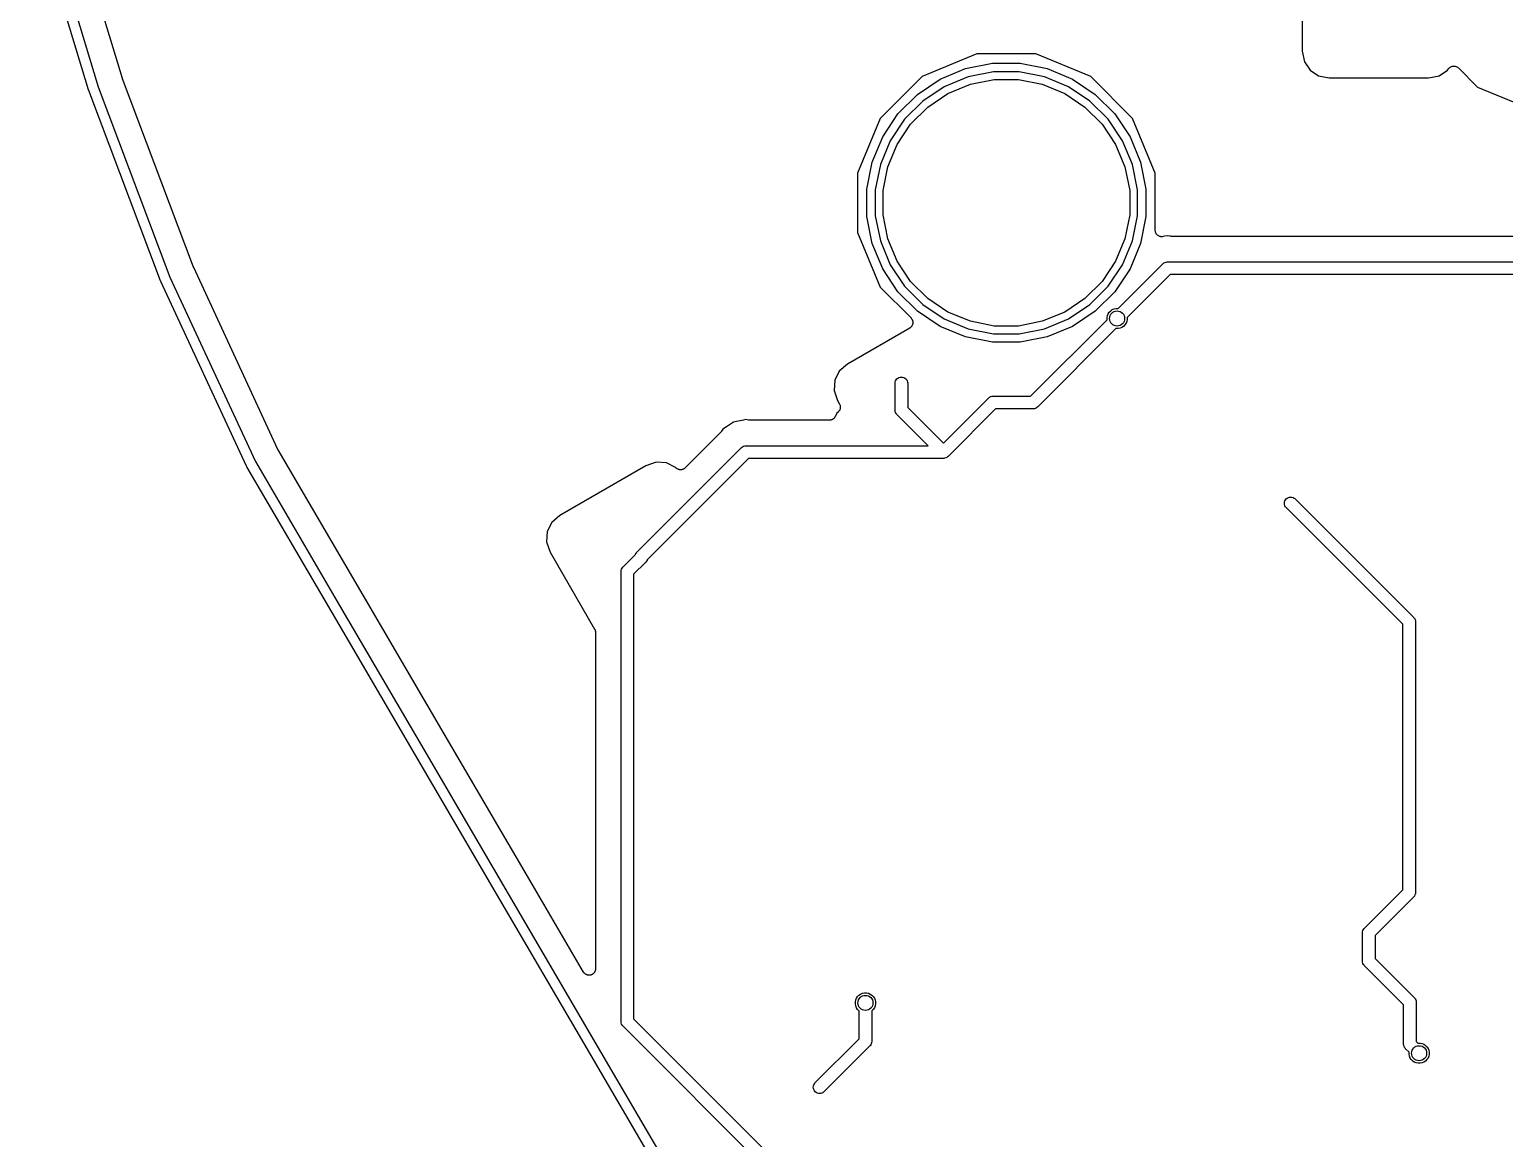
# Model space of a CAD drawing. Extents: x 0.4 to 11.3, y -7.9 to -0.4.
# Drawn here: x 3.37 to 4.523, y -5.252 to -4.384 of the extents above; entities that cross this region are included whole.
import ezdxf

# ---------------------------------------------------------------- set-up
doc = ezdxf.new("R2010")
doc.units = 0
doc.header["$MEASUREMENT"] = 0
doc.layers.add('BLACK', color=7, linetype='CONTINUOUS')

msp = doc.modelspace()

# ---------------------------------------------------------------- linework, layer by layer
at = {"layer": 'BLACK', "linetype": 'CONTINUOUS'}
for p, q in [((3.41602, -4.43142), (3.3698, -4.27874)), ((3.37735, -4.2765), (3.42354, -4.42907)), ((3.44244, -4.42248), (3.39671, -4.27142)), ((4.36534, -4.32333), (4.36534, -4.40108)), ((4.11069, -4.40323), (4.06789, -4.42096)), ((4.15702, -4.40323), (4.11069, -4.40323)), ((4.19983, -4.42096), (4.15702, -4.40323)), ((4.36534, -4.40108), (4.36699, -4.40938)), ((4.08216, -4.42296), (4.10202, -4.41473)), ((4.10202, -4.41473), (4.12311, -4.41054)), ((4.12376, -4.4172), (4.10396, -4.42114)), ((4.12311, -4.41054), (4.14461, -4.41054)), ((4.14395, -4.4172), (4.12376, -4.4172)), ((4.16375, -4.42114), (4.14395, -4.4172)), ((4.14461, -4.41054), (4.16569, -4.41473)), ((4.16569, -4.41473), (4.18556, -4.42296)), ((4.36699, -4.40938), (4.37141, -4.41599)), ((4.37141, -4.41599), (4.37802, -4.42041)), ((4.47237, -4.42041), (4.47899, -4.41599)), ((4.47899, -4.41599), (4.47971, -4.41492)), ((4.47971, -4.41492), (4.47973, -4.41489)), ((4.47973, -4.41488), (4.47974, -4.41486)), ((4.47973, -4.41489), (4.47973, -4.41488)), ((4.47973, -4.41488), (4.47973, -4.41488)), ((4.47974, -4.41486), (4.48005, -4.4145)), ((4.48005, -4.4145), (4.48035, -4.41414)), ((4.48035, -4.41414), (4.48036, -4.41413)), ((4.48036, -4.41413), (4.48037, -4.41411)), ((4.48037, -4.41411), (4.48074, -4.41382)), ((4.48074, -4.41382), (4.48111, -4.41352)), ((4.48111, -4.41352), (4.48112, -4.41351)), ((4.48112, -4.41351), (4.48114, -4.4135)), ((4.48114, -4.4135), (4.48156, -4.41329)), ((4.48156, -4.41329), (4.48197, -4.41307)), ((4.48197, -4.41307), (4.48199, -4.41306)), ((4.48199, -4.41306), (4.482, -4.41305)), ((4.482, -4.41305), (4.48246, -4.41292)), ((4.48246, -4.41292), (4.48291, -4.41279)), ((4.48291, -4.41279), (4.48292, -4.41279)), ((4.48292, -4.41279), (4.48294, -4.41278)), ((4.48294, -4.41278), (4.48341, -4.41274)), ((4.48341, -4.41274), (4.48388, -4.4127)), ((4.48388, -4.4127), (4.4839, -4.4127)), ((4.4839, -4.4127), (4.48391, -4.4127)), ((4.48391, -4.4127), (4.48438, -4.41275)), ((4.48438, -4.41275), (4.48485, -4.41279)), ((4.48485, -4.41279), (4.48487, -4.4128)), ((4.48487, -4.4128), (4.48488, -4.4128)), ((4.48488, -4.4128), (4.48533, -4.41294)), ((4.48533, -4.41294), (4.48578, -4.41308)), ((4.48578, -4.41308), (4.4858, -4.41309)), ((4.4858, -4.41309), (4.48581, -4.41309)), ((4.48581, -4.41309), (4.48623, -4.41332)), ((4.48623, -4.41332), (4.48664, -4.41354)), ((4.48664, -4.41354), (4.48666, -4.41355)), ((4.48666, -4.41355), (4.48667, -4.41356)), ((4.48667, -4.41356), (4.48703, -4.41386)), ((4.48703, -4.41386), (4.4874, -4.41416)), ((4.4874, -4.41416), (4.50246, -4.42922)), ((3.42354, -4.42907), (3.47969, -4.57793)), ((3.44249, -4.4226), (3.44244, -4.42248)), ((3.44252, -4.42273), (3.44249, -4.4226)), ((3.44254, -4.4228), (3.44252, -4.42273)), ((3.49808, -4.57001), (3.44254, -4.4228)), ((4.06789, -4.42096), (4.03513, -4.45372)), ((4.06428, -4.43491), (4.08216, -4.42296)), ((4.08531, -4.42886), (4.06853, -4.44008)), ((4.10396, -4.42114), (4.08531, -4.42886)), ((4.08817, -4.43421), (4.10572, -4.42694)), ((4.10572, -4.42694), (4.12436, -4.42323)), ((4.12436, -4.42323), (4.14336, -4.42323)), ((4.14336, -4.42323), (4.16199, -4.42694)), ((4.16199, -4.42694), (4.17955, -4.43421)), ((4.1824, -4.42886), (4.16375, -4.42114)), ((4.19919, -4.44008), (4.1824, -4.42886)), ((4.18556, -4.42296), (4.20343, -4.43491)), ((4.23259, -4.45372), (4.19983, -4.42096)), ((4.37802, -4.42041), (4.38632, -4.42206)), ((4.38632, -4.42206), (4.46407, -4.42206)), ((4.46407, -4.42206), (4.47237, -4.42041)), ((4.50246, -4.42922), (4.53152, -4.44126)), ((3.41606, -4.43155), (3.41602, -4.43142)), ((3.41608, -4.43161), (3.41606, -4.43155)), ((3.4161, -4.43167), (3.41608, -4.43161)), ((3.41615, -4.43179), (3.4161, -4.43167)), ((3.47235, -4.5808), (3.41615, -4.43179)), ((4.04908, -4.45011), (4.06428, -4.43491)), ((4.06853, -4.44008), (4.05425, -4.45435)), ((4.07237, -4.44476), (4.08817, -4.43421)), ((4.17955, -4.43421), (4.19535, -4.44476)), ((4.21346, -4.45435), (4.19919, -4.44008)), ((4.20343, -4.43491), (4.21864, -4.45011)), ((4.03713, -4.46798), (4.04908, -4.45011)), ((4.05894, -4.4582), (4.07237, -4.44476)), ((4.19535, -4.44476), (4.20878, -4.4582)), ((4.21864, -4.45011), (4.23058, -4.46798)), ((4.03513, -4.45372), (4.0174, -4.49652)), ((4.05425, -4.45435), (4.04304, -4.47114)), ((4.04838, -4.474), (4.05894, -4.4582)), ((4.20878, -4.4582), (4.21934, -4.474)), ((4.22468, -4.47114), (4.21346, -4.45435)), ((4.25031, -4.49652), (4.23259, -4.45372)), ((4.02891, -4.48785), (4.03713, -4.46798)), ((4.04304, -4.47114), (4.03531, -4.48979)), ((4.04111, -4.49155), (4.04838, -4.474)), ((4.21934, -4.474), (4.22661, -4.49155)), ((4.23241, -4.48979), (4.22468, -4.47114)), ((4.23058, -4.46798), (4.23881, -4.48785)), ((4.0174, -4.49652), (4.0174, -4.54285)), ((4.02471, -4.50894), (4.02891, -4.48785)), ((4.03531, -4.48979), (4.03137, -4.50959)), ((4.0374, -4.51018), (4.04111, -4.49155)), ((4.22661, -4.49155), (4.23031, -4.51018)), ((4.23634, -4.50959), (4.23241, -4.48979)), ((4.23881, -4.48785), (4.243, -4.50894)), ((4.25031, -4.54126), (4.25031, -4.49652)), ((4.02471, -4.53043), (4.02471, -4.50894)), ((4.03137, -4.50959), (4.03137, -4.52978)), ((4.0374, -4.52919), (4.0374, -4.51018)), ((4.23031, -4.51018), (4.23031, -4.52919)), ((4.23634, -4.52978), (4.23634, -4.50959)), ((4.243, -4.50894), (4.243, -4.53043)), ((4.02891, -4.55152), (4.02471, -4.53043)), ((4.03137, -4.52978), (4.03531, -4.54958)), ((4.04111, -4.54782), (4.0374, -4.52919)), ((4.23031, -4.52919), (4.22661, -4.54782)), ((4.23241, -4.54958), (4.23634, -4.52978)), ((4.243, -4.53043), (4.23881, -4.55152)), ((4.0174, -4.54285), (4.03513, -4.58565)), ((4.25036, -4.54173), (4.25031, -4.54126)), ((4.2504, -4.5422), (4.25036, -4.54173)), ((4.25041, -4.54222), (4.2504, -4.5422)), ((4.25041, -4.54223), (4.25041, -4.54222)), ((4.25055, -4.54268), (4.25041, -4.54223)), ((4.25068, -4.54314), (4.25055, -4.54268)), ((4.25069, -4.54315), (4.25068, -4.54314)), ((4.25069, -4.54316), (4.25069, -4.54315)), ((4.25092, -4.54359), (4.25069, -4.54316)), ((4.25113, -4.544), (4.25092, -4.54359)), ((4.25114, -4.54401), (4.25113, -4.544)), ((4.25115, -4.54403), (4.25114, -4.54401)), ((4.25145, -4.54439), (4.25115, -4.54403)), ((4.25175, -4.54476), (4.25145, -4.54439)), ((4.25176, -4.54477), (4.25175, -4.54476)), ((4.25177, -4.54478), (4.25176, -4.54477)), ((4.25213, -4.54508), (4.25177, -4.54478)), ((4.25249, -4.54539), (4.25213, -4.54508)), ((4.25251, -4.54539), (4.25249, -4.54539)), ((4.25252, -4.5454), (4.25251, -4.54539)), ((4.25293, -4.54563), (4.25252, -4.5454)), ((4.25984, -4.54546), (4.25787, -4.54585)), ((4.26181, -4.54585), (4.25984, -4.54546)), ((4.03713, -4.57139), (4.02891, -4.55152)), ((4.03531, -4.54958), (4.04304, -4.56823)), ((4.04838, -4.56537), (4.04111, -4.54782)), ((4.22661, -4.54782), (4.21934, -4.56537)), ((4.22468, -4.56823), (4.23241, -4.54958)), ((4.23881, -4.55152), (4.23058, -4.57139)), ((4.25335, -4.54586), (4.25293, -4.54563)), ((4.25336, -4.54586), (4.25335, -4.54586)), ((4.25338, -4.54587), (4.25336, -4.54586)), ((4.25383, -4.54601), (4.25338, -4.54587)), ((4.25428, -4.54615), (4.25383, -4.54601)), ((4.25429, -4.54615), (4.25428, -4.54615)), ((4.25431, -4.54616), (4.25429, -4.54615)), ((4.25478, -4.54621), (4.25431, -4.54616)), ((4.25525, -4.54626), (4.25478, -4.54621)), ((4.25526, -4.54626), (4.25525, -4.54626)), ((4.25528, -4.54626), (4.25526, -4.54626)), ((4.25575, -4.54622), (4.25528, -4.54626)), ((4.25622, -4.54618), (4.25575, -4.54622)), ((4.25625, -4.54617), (4.25622, -4.54618)), ((4.25629, -4.54616), (4.25625, -4.54617)), ((4.25625, -4.54617), (4.25625, -4.54617)), ((4.25625, -4.54617), (4.25625, -4.54617)), ((4.25787, -4.54585), (4.25629, -4.54616)), ((4.25787, -4.54585), (4.25787, -4.54585)), ((4.25787, -4.54585), (4.25787, -4.54585)), ((4.25787, -4.54585), (4.25787, -4.54585)), ((4.26227, -4.54589), (4.26181, -4.54585)), ((4.26272, -4.54594), (4.26227, -4.54589)), ((4.26278, -4.54594), (4.26272, -4.54594)), ((4.26279, -4.54594), (4.26278, -4.54594)), ((4.26278, -4.54594), (4.26278, -4.54594)), ((4.91083, -4.54594), (4.26279, -4.54594)), ((4.26279, -4.54594), (4.26279, -4.54594)), ((4.04304, -4.56823), (4.05425, -4.58502)), ((4.05894, -4.58117), (4.04838, -4.56537)), ((4.21934, -4.56537), (4.20878, -4.58117)), ((4.21346, -4.58502), (4.22468, -4.56823)), ((4.22504, -4.59871), (4.25619, -4.56756)), ((4.25619, -4.56756), (4.25635, -4.56737)), ((4.25635, -4.56737), (4.25653, -4.56722)), ((4.25653, -4.56722), (4.2571, -4.56675)), ((4.25653, -4.56722), (4.25653, -4.56722)), ((4.2571, -4.56675), (4.25795, -4.5663)), ((4.2571, -4.56675), (4.2571, -4.56675)), ((4.2571, -4.56675), (4.2571, -4.56675)), ((4.25795, -4.5663), (4.25888, -4.56602)), ((4.25888, -4.56602), (4.2596, -4.56594)), ((4.2596, -4.56594), (4.25984, -4.56592)), ((4.2596, -4.56594), (4.2596, -4.56594)), ((4.25984, -4.56592), (4.26008, -4.56594)), ((4.26008, -4.56594), (4.92119, -4.56594)), ((3.47969, -4.57793), (3.54651, -4.72211)), ((3.49814, -4.57014), (3.49808, -4.57001)), ((3.49819, -4.57029), (3.49814, -4.57014)), ((3.49822, -4.57035), (3.49819, -4.57029)), ((3.56416, -4.71262), (3.49822, -4.57035)), ((4.04908, -4.58926), (4.03713, -4.57139)), ((4.23058, -4.57139), (4.21864, -4.58926)), ((4.26188, -4.57579), (4.232, -4.60567)), ((4.92299, -4.57579), (4.26188, -4.57579)), ((3.4724, -4.58093), (3.47235, -4.5808)), ((3.47242, -4.58098), (3.4724, -4.58093)), ((3.47244, -4.58102), (3.47242, -4.58098)), ((3.4725, -4.58115), (3.47244, -4.58102)), ((3.53955, -4.72583), (3.4725, -4.58115)), ((4.03513, -4.58565), (4.05928, -4.6098)), ((4.06428, -4.60446), (4.04908, -4.58926)), ((4.05425, -4.58502), (4.06853, -4.59929)), ((4.07237, -4.59461), (4.05894, -4.58117)), ((4.20878, -4.58117), (4.19535, -4.59461)), ((4.19919, -4.59929), (4.21346, -4.58502)), ((4.21864, -4.58926), (4.20343, -4.60446)), ((4.06853, -4.59929), (4.08531, -4.61051)), ((4.08817, -4.60516), (4.07237, -4.59461)), ((4.19535, -4.59461), (4.17955, -4.60516)), ((4.1824, -4.61051), (4.19919, -4.59929)), ((4.21674, -4.60326), (4.21818, -4.60266)), ((4.21818, -4.60266), (4.2197, -4.60236)), ((4.2197, -4.60236), (4.22125, -4.60236)), ((4.22125, -4.60236), (4.22136, -4.60239)), ((4.22136, -4.60239), (4.22504, -4.59871)), ((4.22504, -4.59871), (4.22504, -4.59871)), ((4.05928, -4.6098), (4.05933, -4.60985)), ((4.05933, -4.60985), (4.05942, -4.60997)), ((4.05942, -4.60997), (4.05953, -4.61007)), ((4.05953, -4.61007), (4.05973, -4.61035)), ((4.05973, -4.61035), (4.05994, -4.61062)), ((4.05994, -4.61062), (4.06001, -4.61075)), ((4.06001, -4.61075), (4.06009, -4.61087)), ((4.06009, -4.61087), (4.06023, -4.61118)), ((4.06023, -4.61118), (4.06039, -4.61148)), ((4.06039, -4.61148), (4.06043, -4.61162)), ((4.06043, -4.61162), (4.06049, -4.61176)), ((4.06057, -4.61465), (4.06045, -4.61497)), ((4.06049, -4.61176), (4.06057, -4.61209)), ((4.06057, -4.61209), (4.06066, -4.61242)), ((4.0606, -4.6145), (4.06057, -4.61465)), ((4.06064, -4.61436), (4.0606, -4.6145)), ((4.06068, -4.61402), (4.06064, -4.61436)), ((4.06066, -4.61242), (4.06067, -4.61257)), ((4.06067, -4.61257), (4.06071, -4.61271)), ((4.06073, -4.61369), (4.06068, -4.61402)), ((4.06071, -4.61271), (4.06072, -4.61305)), ((4.06072, -4.61305), (4.06075, -4.61339)), ((4.06075, -4.61339), (4.06073, -4.61354)), ((4.06073, -4.61354), (4.06073, -4.61369)), ((4.08216, -4.61641), (4.06428, -4.60446)), ((4.08531, -4.61051), (4.10396, -4.61823)), ((4.10572, -4.61243), (4.08817, -4.60516)), ((4.12436, -4.61614), (4.10572, -4.61243)), ((4.16199, -4.61243), (4.14336, -4.61614)), ((4.15274, -4.67101), (4.21262, -4.61113)), ((4.17955, -4.60516), (4.16199, -4.61243)), ((4.16375, -4.61823), (4.1824, -4.61051)), ((4.20343, -4.60446), (4.18556, -4.61641)), ((4.2126, -4.60946), (4.2129, -4.60794)), ((4.2126, -4.61101), (4.2126, -4.60946)), ((4.21262, -4.61113), (4.2126, -4.61101)), ((4.2129, -4.60794), (4.21349, -4.60651)), ((4.21349, -4.60651), (4.21436, -4.60522)), ((4.21436, -4.60522), (4.21545, -4.60412)), ((4.21545, -4.60412), (4.21674, -4.60326)), ((4.22745, -4.61397), (4.22659, -4.61526)), ((4.22804, -4.61253), (4.22745, -4.61397)), ((4.22835, -4.61101), (4.22804, -4.61253)), ((4.232, -4.60567), (4.22832, -4.60934)), ((4.22832, -4.60934), (4.22835, -4.60946)), ((4.22835, -4.60946), (4.22835, -4.61101)), ((4.232, -4.60567), (4.232, -4.60567)), ((4.05825, -4.61767), (4.00949, -4.64582)), ((4.05837, -4.61758), (4.05825, -4.61767)), ((4.0585, -4.61751), (4.05837, -4.61758)), ((4.05876, -4.6173), (4.0585, -4.61751)), ((4.05904, -4.6171), (4.05876, -4.6173)), ((4.05914, -4.61699), (4.05904, -4.6171)), ((4.05926, -4.6169), (4.05914, -4.61699)), ((4.05947, -4.61664), (4.05926, -4.6169)), ((4.05971, -4.61639), (4.05947, -4.61664)), ((4.05979, -4.61626), (4.05971, -4.61639)), ((4.05988, -4.61615), (4.05979, -4.61626)), ((4.06004, -4.61585), (4.05988, -4.61615)), ((4.06022, -4.61556), (4.06004, -4.61585)), ((4.06028, -4.61542), (4.06022, -4.61556)), ((4.06035, -4.61529), (4.06028, -4.61542)), ((4.06045, -4.61497), (4.06035, -4.61529)), ((4.10202, -4.62464), (4.08216, -4.61641)), ((4.12311, -4.62883), (4.10202, -4.62464)), ((4.10396, -4.61823), (4.12376, -4.62217)), ((4.12376, -4.62217), (4.14395, -4.62217)), ((4.14336, -4.61614), (4.12436, -4.61614)), ((4.14395, -4.62217), (4.16375, -4.61823)), ((4.16569, -4.62464), (4.14461, -4.62883)), ((4.21958, -4.61809), (4.15843, -4.67924)), ((4.18556, -4.61641), (4.16569, -4.62464)), ((4.2197, -4.61811), (4.21958, -4.61809)), ((4.22125, -4.61811), (4.2197, -4.61811)), ((4.22277, -4.61781), (4.22125, -4.61811)), ((4.2242, -4.61721), (4.22277, -4.61781)), ((4.22549, -4.61635), (4.2242, -4.61721)), ((4.22659, -4.61526), (4.22549, -4.61635)), ((4.14461, -4.62883), (4.12311, -4.62883)), ((4.00949, -4.64582), (4.00313, -4.65139)), ((3.99962, -4.65853), (3.9991, -4.66647)), ((4.00313, -4.65139), (3.99962, -4.65853)), ((4.04685, -4.66073), (4.04692, -4.66001)), ((4.04685, -4.68164), (4.04685, -4.66073)), ((4.04692, -4.66001), (4.04721, -4.65908)), ((4.04721, -4.65908), (4.04766, -4.65823)), ((4.04766, -4.65823), (4.04828, -4.65748)), ((4.04828, -4.65748), (4.04903, -4.65686)), ((4.04903, -4.65686), (4.04988, -4.65641)), ((4.04988, -4.65641), (4.05081, -4.65613)), ((4.05081, -4.65613), (4.05177, -4.65603)), ((4.05177, -4.65603), (4.05274, -4.65613)), ((4.05274, -4.65613), (4.05367, -4.65641)), ((4.05367, -4.65641), (4.05452, -4.65686)), ((4.05452, -4.65686), (4.05527, -4.65748)), ((4.05527, -4.65748), (4.05589, -4.65823)), ((4.05589, -4.65823), (4.05634, -4.65908)), ((4.05634, -4.65908), (4.05662, -4.66001)), ((4.05662, -4.66001), (4.0567, -4.66073)), ((4.0567, -4.66073), (4.0567, -4.67984)), ((3.9991, -4.66647), (4.00181, -4.67448)), ((4.11995, -4.67243), (4.12013, -4.67228)), ((4.12013, -4.67228), (4.1207, -4.67182)), ((4.12013, -4.67228), (4.12013, -4.67228)), ((4.1207, -4.67182), (4.12087, -4.67173)), ((4.12087, -4.67173), (4.12155, -4.67136)), ((4.12155, -4.67136), (4.12248, -4.67108)), ((4.12248, -4.67108), (4.1232, -4.67101)), ((4.1232, -4.67101), (4.12344, -4.67099)), ((4.1232, -4.67101), (4.1232, -4.67101)), ((4.12344, -4.67099), (4.12369, -4.67101)), ((4.12369, -4.67101), (4.15274, -4.67101)), ((4.0023, -4.68337), (4.00123, -4.68431)), ((4.00181, -4.67448), (4.00334, -4.67711)), ((4.00263, -4.68303), (4.0023, -4.68337)), ((4.00295, -4.68269), (4.00263, -4.68303)), ((4.00296, -4.68268), (4.00295, -4.68269)), ((4.00297, -4.68266), (4.00296, -4.68268)), ((4.00322, -4.68227), (4.00297, -4.68266)), ((4.00347, -4.68187), (4.00322, -4.68227)), ((4.00334, -4.67711), (4.00335, -4.67714)), ((4.00335, -4.67714), (4.00335, -4.67714)), ((4.00335, -4.67714), (4.00335, -4.67714)), ((4.00335, -4.67714), (4.00337, -4.67717)), ((4.00337, -4.67717), (4.00356, -4.67761)), ((4.00348, -4.68185), (4.00347, -4.68187)), ((4.00349, -4.68183), (4.00348, -4.68185)), ((4.00365, -4.6814), (4.00349, -4.68183)), ((4.00356, -4.67761), (4.00375, -4.67803)), ((4.00382, -4.68096), (4.00365, -4.6814)), ((4.00375, -4.67803), (4.00375, -4.67805)), ((4.00375, -4.67805), (4.00376, -4.67807)), ((4.00376, -4.67807), (4.00386, -4.67853)), ((4.00383, -4.68094), (4.00382, -4.68096)), ((4.00391, -4.68046), (4.00383, -4.68092)), ((4.00383, -4.68092), (4.00383, -4.68094)), ((4.00386, -4.67853), (4.00397, -4.67898)), ((4.00399, -4.68), (4.00391, -4.68046)), ((4.00397, -4.67898), (4.00397, -4.679)), ((4.00397, -4.679), (4.00397, -4.67902)), ((4.00397, -4.67902), (4.00398, -4.67949)), ((4.00398, -4.67949), (4.00399, -4.67996)), ((4.00399, -4.67996), (4.00399, -4.67998)), ((4.00399, -4.67998), (4.00399, -4.68)), ((4.04683, -4.68188), (4.04685, -4.68164)), ((4.04692, -4.68285), (4.04683, -4.68188)), ((4.04721, -4.68377), (4.04692, -4.68285)), ((4.04766, -4.68463), (4.04721, -4.68377)), ((4.0567, -4.67984), (4.08463, -4.70778)), ((4.08463, -4.70778), (4.11979, -4.67262)), ((4.12548, -4.68085), (4.08828, -4.71805)), ((4.11979, -4.67262), (4.11995, -4.67243)), ((4.15454, -4.68085), (4.12548, -4.68085)), ((4.15478, -4.68088), (4.15454, -4.68085)), ((4.15502, -4.68085), (4.15478, -4.68088)), ((4.15574, -4.68078), (4.15502, -4.68085)), ((4.15502, -4.68085), (4.15502, -4.68085)), ((4.15667, -4.6805), (4.15574, -4.68078)), ((4.15752, -4.68004), (4.15667, -4.6805)), ((4.15827, -4.67943), (4.15752, -4.68004)), ((4.15843, -4.67924), (4.15827, -4.67943)), ((3.91506, -4.69487), (3.91221, -4.69677)), ((3.92045, -4.69127), (3.91506, -4.69487)), ((3.91506, -4.69487), (3.91506, -4.69487)), ((3.92137, -4.69108), (3.92045, -4.69127)), ((3.9282, -4.68972), (3.92137, -4.69108)), ((3.92137, -4.69108), (3.92137, -4.69108)), ((3.93018, -4.68933), (3.9282, -4.68972)), ((3.9282, -4.68972), (3.9282, -4.68972)), ((3.9282, -4.68972), (3.9282, -4.68972)), ((3.9282, -4.68972), (3.9282, -4.68972)), ((3.93215, -4.68972), (3.93018, -4.68933)), ((3.9326, -4.68977), (3.93215, -4.68972)), ((3.93305, -4.68982), (3.9326, -4.68977)), ((3.93312, -4.68982), (3.93305, -4.68982)), ((3.99541, -4.68982), (3.93312, -4.68982)), ((3.93312, -4.68982), (3.93312, -4.68982)), ((3.93312, -4.68982), (3.93312, -4.68982)), ((3.93312, -4.68982), (3.93312, -4.68982)), ((3.99571, -4.68979), (3.99541, -4.68982)), ((3.99601, -4.68978), (3.99571, -4.68979)), ((3.99619, -4.68974), (3.99601, -4.68978)), ((3.99638, -4.68972), (3.99619, -4.68974)), ((3.99667, -4.68964), (3.99638, -4.68972)), ((3.99696, -4.68957), (3.99667, -4.68964)), ((3.99713, -4.6895), (3.99696, -4.68957)), ((3.99731, -4.68944), (3.99713, -4.6895)), ((3.99758, -4.6893), (3.99731, -4.68944)), ((3.99786, -4.68918), (3.99758, -4.6893)), ((3.99801, -4.68907), (3.99786, -4.68918)), ((3.99817, -4.68898), (3.99801, -4.68907)), ((3.99841, -4.68879), (3.99817, -4.68898)), ((3.99866, -4.68862), (3.99841, -4.68879)), ((3.99879, -4.68849), (3.99866, -4.68862)), ((3.99893, -4.68837), (3.99879, -4.68849)), ((3.99912, -4.68813), (3.99893, -4.68837)), ((3.99933, -4.68792), (3.99912, -4.68813)), ((3.99943, -4.68776), (3.99933, -4.68792)), ((3.99955, -4.68762), (3.99943, -4.68776)), ((3.9997, -4.68735), (3.99955, -4.68762)), ((3.99986, -4.68709), (3.9997, -4.68735)), ((3.99989, -4.68703), (3.99986, -4.68709)), ((4.00123, -4.68431), (3.99989, -4.68703)), ((4.04785, -4.68486), (4.04766, -4.68463)), ((4.04828, -4.68538), (4.04785, -4.68486)), ((4.04847, -4.68553), (4.04828, -4.68538)), ((4.07275, -4.70982), (4.04847, -4.68553)), ((3.91047, -4.6992), (3.88254, -4.72713)), ((3.91076, -4.69885), (3.91047, -4.6992)), ((3.91105, -4.6985), (3.91076, -4.69885)), ((3.91109, -4.69845), (3.91105, -4.6985)), ((3.91221, -4.69677), (3.91109, -4.69845)), ((3.56426, -4.7128), (3.56416, -4.71262)), ((3.56434, -4.71298), (3.56426, -4.7128)), ((3.56438, -4.71304), (3.56434, -4.71298)), ((3.63081, -4.82669), (3.56438, -4.71304)), ((3.84495, -4.79301), (3.92653, -4.71143)), ((3.92653, -4.71143), (3.92668, -4.71124)), ((3.92668, -4.71124), (3.92687, -4.71109)), ((3.92687, -4.71109), (3.92743, -4.71063)), ((3.92743, -4.71063), (3.92828, -4.71017)), ((3.92828, -4.71017), (3.92831, -4.71016)), ((3.92831, -4.71016), (3.92921, -4.70989)), ((3.92921, -4.70989), (3.92993, -4.70982)), ((3.92993, -4.70982), (3.92994, -4.70982)), ((3.92994, -4.70982), (3.93018, -4.7098)), ((3.93018, -4.7098), (3.93042, -4.70982)), ((3.93042, -4.70982), (4.07275, -4.70982)), ((4.08813, -4.71824), (4.08738, -4.71885)), ((4.08828, -4.71805), (4.08813, -4.71824)), ((3.53985, -4.72633), (3.53955, -4.72583)), ((3.53987, -4.72635), (3.53985, -4.72633)), ((3.6057, -4.83895), (3.53987, -4.72635)), ((3.54651, -4.72211), (3.6123, -4.83465)), ((3.852, -4.72538), (3.78466, -4.76426)), ((3.86, -4.72266), (3.852, -4.72538)), ((3.93221, -4.71966), (3.85294, -4.79894)), ((3.86794, -4.72318), (3.86, -4.72266)), ((3.87508, -4.7267), (3.86794, -4.72318)), ((3.87525, -4.72689), (3.87508, -4.7267)), ((3.87535, -4.72699), (3.87525, -4.72689)), ((3.87545, -4.72711), (3.87535, -4.72699)), ((3.87571, -4.72733), (3.87545, -4.72711)), ((3.87596, -4.72756), (3.87571, -4.72733)), ((3.87608, -4.72764), (3.87596, -4.72756)), ((3.8762, -4.72773), (3.87608, -4.72764)), ((3.8765, -4.7279), (3.8762, -4.72773)), ((3.87679, -4.72808), (3.8765, -4.7279)), ((3.87692, -4.72813), (3.87679, -4.72808)), ((3.87705, -4.7282), (3.87692, -4.72813)), ((3.87738, -4.7283), (3.87705, -4.7282)), ((3.8777, -4.72842), (3.87738, -4.7283)), ((3.87784, -4.72845), (3.8777, -4.72842)), ((3.87798, -4.72849), (3.87784, -4.72845)), ((3.87832, -4.72853), (3.87798, -4.72849)), ((3.87866, -4.72858), (3.87832, -4.72853)), ((3.87881, -4.72858), (3.87866, -4.72858)), ((3.87895, -4.7286), (3.87881, -4.72858)), ((3.8793, -4.72857), (3.87895, -4.7286)), ((3.87964, -4.72856), (3.8793, -4.72857)), ((3.87978, -4.72852), (3.87964, -4.72856)), ((3.87993, -4.72851), (3.87978, -4.72852)), ((3.88026, -4.72842), (3.87993, -4.72851)), ((3.88059, -4.72834), (3.88026, -4.72842)), ((3.88072, -4.72828), (3.88059, -4.72834)), ((3.88086, -4.72824), (3.88072, -4.72828)), ((3.88117, -4.72808), (3.88086, -4.72824)), ((3.88148, -4.72794), (3.88117, -4.72808)), ((3.8816, -4.72786), (3.88148, -4.72794)), ((3.88173, -4.72779), (3.8816, -4.72786)), ((3.882, -4.72758), (3.88173, -4.72779)), ((3.88228, -4.72738), (3.882, -4.72758)), ((3.88238, -4.72727), (3.88228, -4.72738)), ((3.88249, -4.72718), (3.88238, -4.72727)), ((3.88254, -4.72713), (3.88249, -4.72718)), ((4.08439, -4.71966), (3.93221, -4.71966)), ((4.08463, -4.71969), (4.08439, -4.71966)), ((4.08488, -4.71966), (4.08463, -4.71969)), ((4.0856, -4.71959), (4.08488, -4.71966)), ((4.08488, -4.71966), (4.08488, -4.71966)), ((4.08653, -4.71931), (4.0856, -4.71959)), ((4.08738, -4.71885), (4.08653, -4.71931)), ((4.35145, -4.75385), (4.35173, -4.75292)), ((4.35173, -4.75292), (4.35219, -4.75207)), ((4.35219, -4.75207), (4.3528, -4.75132)), ((4.3528, -4.75132), (4.35355, -4.7507)), ((4.35355, -4.7507), (4.35441, -4.75024)), ((4.35441, -4.75024), (4.35533, -4.74996)), ((4.35533, -4.74996), (4.3563, -4.74987)), ((4.3563, -4.74987), (4.35726, -4.74996)), ((4.35726, -4.74996), (4.35819, -4.75024)), ((4.35819, -4.75024), (4.35905, -4.7507)), ((4.35905, -4.7507), (4.35961, -4.75116)), ((4.35961, -4.75116), (4.45221, -4.84377)), ((3.78466, -4.76426), (3.7783, -4.76984)), ((4.35135, -4.75481), (4.35145, -4.75385)), ((4.35145, -4.75578), (4.35135, -4.75481)), ((4.35173, -4.75671), (4.35145, -4.75578)), ((4.35219, -4.75756), (4.35173, -4.75671)), ((4.35265, -4.75812), (4.35219, -4.75756)), ((4.44398, -4.84946), (4.35265, -4.75812)), ((3.7783, -4.76984), (3.77478, -4.77697)), ((3.77478, -4.77697), (3.77426, -4.78491)), ((3.77426, -4.78491), (3.77698, -4.79292)), ((3.77698, -4.79292), (3.81184, -4.8533)), ((3.83412, -4.80459), (3.84358, -4.79513)), ((3.84358, -4.79513), (3.84369, -4.79477)), ((3.84369, -4.79477), (3.84414, -4.79391)), ((3.84414, -4.79391), (3.84476, -4.79316)), ((3.84476, -4.79316), (3.84495, -4.79301)), ((3.85282, -4.79931), (3.85237, -4.80016)), ((3.85293, -4.79895), (3.85282, -4.79931)), ((3.85294, -4.79894), (3.85293, -4.79895)), ((3.83248, -4.80824), (3.83251, -4.808)), ((3.83251, -4.80848), (3.83248, -4.80824)), ((3.83251, -4.808), (3.83258, -4.80728)), ((3.83251, -4.808), (3.83251, -4.808)), ((3.83251, -5.16002), (3.83251, -4.80848)), ((3.83258, -4.80728), (3.83286, -4.80635)), ((3.83286, -4.80635), (3.83332, -4.80549)), ((3.83332, -4.80549), (3.83393, -4.80474)), ((3.83393, -4.80474), (3.83412, -4.80459)), ((3.85157, -4.80106), (3.84235, -4.81028)), ((3.84235, -4.81028), (3.84235, -5.15823)), ((3.85175, -4.80091), (3.85157, -4.80106)), ((3.85191, -4.80072), (3.85175, -4.80091)), ((3.85237, -4.80016), (3.85191, -4.80072)), ((3.85191, -4.80072), (3.85191, -4.80072)), ((3.6942, -4.93511), (3.63081, -4.82669)), ((3.67167, -4.9518), (3.6057, -4.83895)), ((3.6057, -4.83895), (3.6057, -4.83895)), ((3.6123, -4.83465), (3.67827, -4.94749)), ((4.45221, -4.84377), (4.4524, -4.84392)), ((4.4524, -4.84392), (4.45255, -4.84411)), ((4.45255, -4.84411), (4.45255, -4.84411)), ((4.45255, -4.84411), (4.45294, -4.84457)), ((4.45294, -4.84457), (4.45302, -4.84467)), ((4.45302, -4.84467), (4.45347, -4.84553)), ((3.81184, -4.8533), (3.81187, -4.85336)), ((3.81187, -4.85336), (3.81199, -4.85364)), ((3.81199, -4.85364), (3.81213, -4.8539)), ((3.81213, -4.8539), (3.81219, -4.85408)), ((3.81219, -4.85408), (3.81226, -4.85426)), ((3.81226, -4.85426), (3.81233, -4.85455)), ((3.81233, -4.85455), (3.81241, -4.85483)), ((3.81241, -4.85483), (3.81243, -4.85502)), ((3.81243, -4.85502), (3.81247, -4.85521)), ((3.81247, -4.85521), (3.81248, -4.85551)), ((3.81248, -4.85551), (3.81251, -4.8558)), ((3.81251, -4.8558), (3.81251, -5.11902)), ((4.44398, -5.05729), (4.44398, -4.84946)), ((4.45347, -4.84553), (4.45375, -4.84645)), ((4.45375, -4.84645), (4.45383, -4.84718)), ((4.45383, -4.84718), (4.45383, -4.84718)), ((4.45383, -4.84718), (4.45385, -4.84742)), ((4.45385, -4.84742), (4.45383, -4.84766)), ((4.45383, -4.84766), (4.45383, -5.05909)), ((3.76295, -5.05272), (3.6942, -4.93511)), ((3.67827, -4.94749), (3.67827, -4.94749)), ((3.67827, -4.94749), (3.81022, -5.17319)), ((3.73764, -5.06465), (3.67167, -4.9518)), ((3.67167, -4.9518), (3.67167, -4.9518)), ((3.80319, -5.12154), (3.76295, -5.05272)), ((3.76295, -5.05272), (3.76295, -5.05272)), ((3.80361, -5.1775), (3.73764, -5.06465)), ((3.73764, -5.06465), (3.73764, -5.06465)), ((4.41399, -5.08728), (4.44398, -5.05729)), ((4.45221, -5.06298), (4.42222, -5.09297)), ((4.4524, -5.06283), (4.45221, -5.06298)), ((4.45255, -5.06264), (4.4524, -5.06283)), ((4.45302, -5.06208), (4.45255, -5.06264)), ((4.45255, -5.06264), (4.45255, -5.06264)), ((4.45347, -5.06122), (4.45302, -5.06208)), ((4.45356, -5.06095), (4.45347, -5.06122)), ((4.45375, -5.06029), (4.45356, -5.06095)), ((4.45383, -5.05957), (4.45375, -5.06029)), ((4.45383, -5.05909), (4.45385, -5.05933)), ((4.45385, -5.05933), (4.45383, -5.05957)), ((4.45383, -5.05957), (4.45383, -5.05957)), ((4.41319, -5.08819), (4.4138, -5.08744)), ((4.4138, -5.08744), (4.41399, -5.08728)), ((4.41235, -5.09093), (4.41238, -5.09069)), ((4.41238, -5.09118), (4.41235, -5.09093)), ((4.41238, -5.09069), (4.41245, -5.08997)), ((4.41238, -5.09069), (4.41238, -5.09069)), ((4.41238, -5.11267), (4.41238, -5.09118)), ((4.41245, -5.08997), (4.41273, -5.08904)), ((4.41273, -5.08904), (4.41319, -5.08819)), ((4.42222, -5.09297), (4.42222, -5.11088)), ((3.80328, -5.12166), (3.80319, -5.12154)), ((3.80334, -5.12179), (3.80328, -5.12166)), ((3.80356, -5.12206), (3.80334, -5.12179)), ((3.80376, -5.12234), (3.80356, -5.12206)), ((3.80387, -5.12243), (3.80376, -5.12234)), ((3.81123, -5.12233), (3.81101, -5.12259)), ((3.81146, -5.12208), (3.81123, -5.12233)), ((3.81154, -5.12196), (3.81146, -5.12208)), ((3.81163, -5.12185), (3.81154, -5.12196)), ((3.8118, -5.12154), (3.81163, -5.12185)), ((3.81198, -5.12125), (3.8118, -5.12154)), ((3.81203, -5.12112), (3.81198, -5.12125)), ((3.8121, -5.12099), (3.81203, -5.12112)), ((3.81221, -5.12066), (3.8121, -5.12099)), ((3.81233, -5.12034), (3.81221, -5.12066)), ((3.81236, -5.1202), (3.81233, -5.12034)), ((3.8124, -5.12006), (3.81236, -5.1202)), ((3.81244, -5.11972), (3.8124, -5.12006)), ((3.8125, -5.11938), (3.81244, -5.11972)), ((3.81251, -5.11909), (3.81249, -5.11923)), ((3.81249, -5.11923), (3.8125, -5.11938)), ((3.81251, -5.11902), (3.81251, -5.11909)), ((4.41235, -5.11292), (4.41238, -5.11267)), ((4.41245, -5.11388), (4.41235, -5.11292)), ((4.41273, -5.11481), (4.41245, -5.11388)), ((4.41319, -5.11566), (4.41273, -5.11481)), ((4.41365, -5.11622), (4.41319, -5.11566)), ((4.4138, -5.11641), (4.41365, -5.11622)), ((4.41399, -5.11657), (4.4138, -5.11641)), ((4.44456, -5.14713), (4.41399, -5.11657)), ((4.42222, -5.11088), (4.45279, -5.14144)), ((3.80396, -5.12254), (3.80387, -5.12243)), ((3.80423, -5.12276), (3.80396, -5.12254)), ((3.80448, -5.123), (3.80423, -5.12276)), ((3.8046, -5.12307), (3.80448, -5.123)), ((3.80471, -5.12317), (3.8046, -5.12307)), ((3.80502, -5.12333), (3.80471, -5.12317)), ((3.80531, -5.12351), (3.80502, -5.12333)), ((3.80544, -5.12356), (3.80531, -5.12351)), ((3.80557, -5.12363), (3.80544, -5.12356)), ((3.8059, -5.12373), (3.80557, -5.12363)), ((3.80622, -5.12385), (3.8059, -5.12373)), ((3.80637, -5.12388), (3.80622, -5.12385)), ((3.8065, -5.12392), (3.80637, -5.12388)), ((3.80685, -5.12396), (3.8065, -5.12392)), ((3.80719, -5.12401), (3.80685, -5.12396)), ((3.80733, -5.12401), (3.80719, -5.12401)), ((3.80747, -5.12402), (3.80733, -5.12401)), ((3.80782, -5.12399), (3.80747, -5.12402)), ((3.80816, -5.12398), (3.80782, -5.12399)), ((3.8083, -5.12395), (3.80816, -5.12398)), ((3.80844, -5.12393), (3.8083, -5.12395)), ((3.80878, -5.12384), (3.80844, -5.12393)), ((3.80911, -5.12376), (3.80878, -5.12384)), ((3.80924, -5.1237), (3.80911, -5.12376)), ((3.80938, -5.12366), (3.80924, -5.1237)), ((3.80969, -5.1235), (3.80938, -5.12366)), ((3.81, -5.12336), (3.80969, -5.1235)), ((3.81012, -5.12327), (3.81, -5.12336)), ((3.81025, -5.12321), (3.81012, -5.12327)), ((3.81052, -5.12299), (3.81025, -5.12321)), ((3.8108, -5.12279), (3.81052, -5.12299)), ((3.81089, -5.12268), (3.8108, -5.12279)), ((3.81101, -5.12259), (3.81089, -5.12268)), ((4.01575, -5.14489), (4.01605, -5.14337)), ((4.01575, -5.14644), (4.01575, -5.14489)), ((4.01605, -5.14337), (4.01664, -5.14194)), ((4.01664, -5.14194), (4.01751, -5.14065)), ((4.01751, -5.14065), (4.0186, -5.13955)), ((4.0186, -5.13955), (4.01989, -5.13869)), ((4.01989, -5.13869), (4.02133, -5.1381)), ((4.02133, -5.1381), (4.02285, -5.1378)), ((4.02285, -5.1378), (4.0244, -5.1378)), ((4.0244, -5.1378), (4.02592, -5.1381)), ((4.02592, -5.1381), (4.02735, -5.13869)), ((4.02735, -5.13869), (4.02864, -5.13955)), ((4.02864, -5.13955), (4.02974, -5.14065)), ((4.02974, -5.14065), (4.0306, -5.14194)), ((4.0306, -5.14194), (4.03119, -5.14337)), ((4.03119, -5.14337), (4.0315, -5.14489)), ((4.0315, -5.14489), (4.0315, -5.14644)), ((4.45279, -5.14144), (4.45297, -5.1416)), ((4.45297, -5.1416), (4.45313, -5.14178)), ((4.45313, -5.14178), (4.45313, -5.14178)), ((4.45313, -5.14178), (4.45345, -5.14217)), ((4.45345, -5.14217), (4.45359, -5.14235)), ((4.45359, -5.14235), (4.45405, -5.1432)), ((4.45405, -5.1432), (4.45433, -5.14413)), ((4.45433, -5.14413), (4.4544, -5.14485)), ((4.4544, -5.14485), (4.4544, -5.14485)), ((4.4544, -5.14485), (4.45442, -5.14509)), ((4.45442, -5.14509), (4.4544, -5.14533)), ((4.4544, -5.14533), (4.4544, -5.17579)), ((4.01605, -5.14797), (4.01575, -5.14644)), ((4.01664, -5.1494), (4.01605, -5.14797)), ((4.01751, -5.15069), (4.01664, -5.1494)), ((4.0186, -5.15179), (4.01751, -5.15069)), ((4.0187, -5.15185), (4.0186, -5.15179)), ((4.0187, -5.17376), (4.0187, -5.15185)), ((4.02864, -5.15179), (4.02854, -5.15185)), ((4.02854, -5.15185), (4.02854, -5.17556)), ((4.02974, -5.15069), (4.02864, -5.15179)), ((4.0306, -5.1494), (4.02974, -5.15069)), ((4.03119, -5.14797), (4.0306, -5.1494)), ((4.0315, -5.14644), (4.03119, -5.14797)), ((4.44456, -5.17758), (4.44456, -5.14713)), ((3.83248, -5.16026), (3.83251, -5.16002)), ((3.83258, -5.16123), (3.83248, -5.16026)), ((3.83286, -5.16216), (3.83258, -5.16123)), ((3.83332, -5.16301), (3.83286, -5.16216)), ((3.83378, -5.16357), (3.83332, -5.16301)), ((3.83393, -5.16376), (3.83378, -5.16357)), ((3.83412, -5.16391), (3.83393, -5.16376)), ((4.06328, -5.39307), (3.83412, -5.16391)), ((3.84235, -5.15823), (4.06897, -5.38484)), ((3.86959, -5.29034), (3.80361, -5.1775)), ((3.80361, -5.1775), (3.80361, -5.1775)), ((3.81022, -5.17319), (3.81022, -5.17319)), ((3.81022, -5.17319), (3.94216, -5.39888)), ((3.98416, -5.2083), (4.0187, -5.17376)), ((4.02693, -5.17945), (3.99112, -5.21526)), ((4.02712, -5.1793), (4.02693, -5.17945)), ((4.02727, -5.17911), (4.02712, -5.1793)), ((4.02773, -5.17855), (4.02727, -5.17911)), ((4.02819, -5.17769), (4.02773, -5.17855)), ((4.02844, -5.17686), (4.02819, -5.17769)), ((4.02847, -5.17676), (4.02844, -5.17686)), ((4.02854, -5.17604), (4.02847, -5.17676)), ((4.02854, -5.17556), (4.02857, -5.1758)), ((4.02857, -5.1758), (4.02854, -5.17604)), ((4.02854, -5.17604), (4.02854, -5.17604)), ((4.44453, -5.17782), (4.44456, -5.17758)), ((4.44463, -5.17879), (4.44453, -5.17782)), ((4.44491, -5.17972), (4.44463, -5.17879)), ((4.44537, -5.18057), (4.44491, -5.17972)), ((4.4544, -5.17579), (4.4558, -5.17719)), ((4.4558, -5.17719), (4.45592, -5.17717)), ((4.45592, -5.17717), (4.45747, -5.17717)), ((4.45747, -5.17717), (4.45899, -5.17747)), ((4.45899, -5.17747), (4.46042, -5.17806)), ((4.46042, -5.17806), (4.46171, -5.17892)), ((4.46171, -5.17892), (4.46281, -5.18002)), ((4.46281, -5.18002), (4.46367, -5.18131)), ((4.44583, -5.18113), (4.44537, -5.18057)), ((4.44598, -5.18132), (4.44583, -5.18113)), ((4.44617, -5.18147), (4.44598, -5.18132)), ((4.44884, -5.18415), (4.44617, -5.18147)), ((4.44882, -5.18426), (4.44884, -5.18415)), ((4.44882, -5.18581), (4.44882, -5.18426)), ((4.44912, -5.18734), (4.44882, -5.18581)), ((4.44971, -5.18877), (4.44912, -5.18734)), ((4.45058, -5.19006), (4.44971, -5.18877)), ((4.45167, -5.19116), (4.45058, -5.19006)), ((4.45296, -5.19202), (4.45167, -5.19116)), ((4.46171, -5.19116), (4.46042, -5.19202)), ((4.46281, -5.19006), (4.46171, -5.19116)), ((4.46367, -5.18877), (4.46281, -5.19006)), ((4.46367, -5.18131), (4.46426, -5.18274)), ((4.46426, -5.18734), (4.46367, -5.18877)), ((4.46426, -5.18274), (4.46457, -5.18426)), ((4.46457, -5.18581), (4.46426, -5.18734)), ((4.46457, -5.18426), (4.46457, -5.18581)), ((4.4544, -5.19261), (4.45296, -5.19202)), ((4.45592, -5.19291), (4.4544, -5.19261)), ((4.45747, -5.19291), (4.45592, -5.19291)), ((4.45899, -5.19261), (4.45747, -5.19291)), ((4.46042, -5.19202), (4.45899, -5.19261)), ((3.98287, -5.21161), (3.98296, -5.21064)), ((3.98296, -5.21257), (3.98287, -5.21161)), ((3.98296, -5.21064), (3.98324, -5.20972)), ((3.98324, -5.2135), (3.98296, -5.21257)), ((3.98324, -5.20972), (3.9837, -5.20886)), ((3.9837, -5.21436), (3.98324, -5.2135)), ((3.9837, -5.20886), (3.98416, -5.2083)), ((3.98432, -5.21511), (3.9837, -5.21436)), ((3.98507, -5.21572), (3.98432, -5.21511)), ((3.98592, -5.21618), (3.98507, -5.21572)), ((3.98685, -5.21646), (3.98592, -5.21618)), ((3.98781, -5.21655), (3.98685, -5.21646)), ((3.98878, -5.21646), (3.98781, -5.21655)), ((3.98971, -5.21618), (3.98878, -5.21646)), ((3.99056, -5.21572), (3.98971, -5.21618)), ((3.99112, -5.21526), (3.99056, -5.21572))]:
    msp.add_line(p, q, dxfattribs=at)
at = {"layer": 'BLACK'}
for centre in [(4.22047, -4.61024), (4.02362, -5.14567), (4.45669, -5.18504)]:
    msp.add_circle(centre, 0.00591, dxfattribs=at)

doc.saveas('drawing.dxf')
